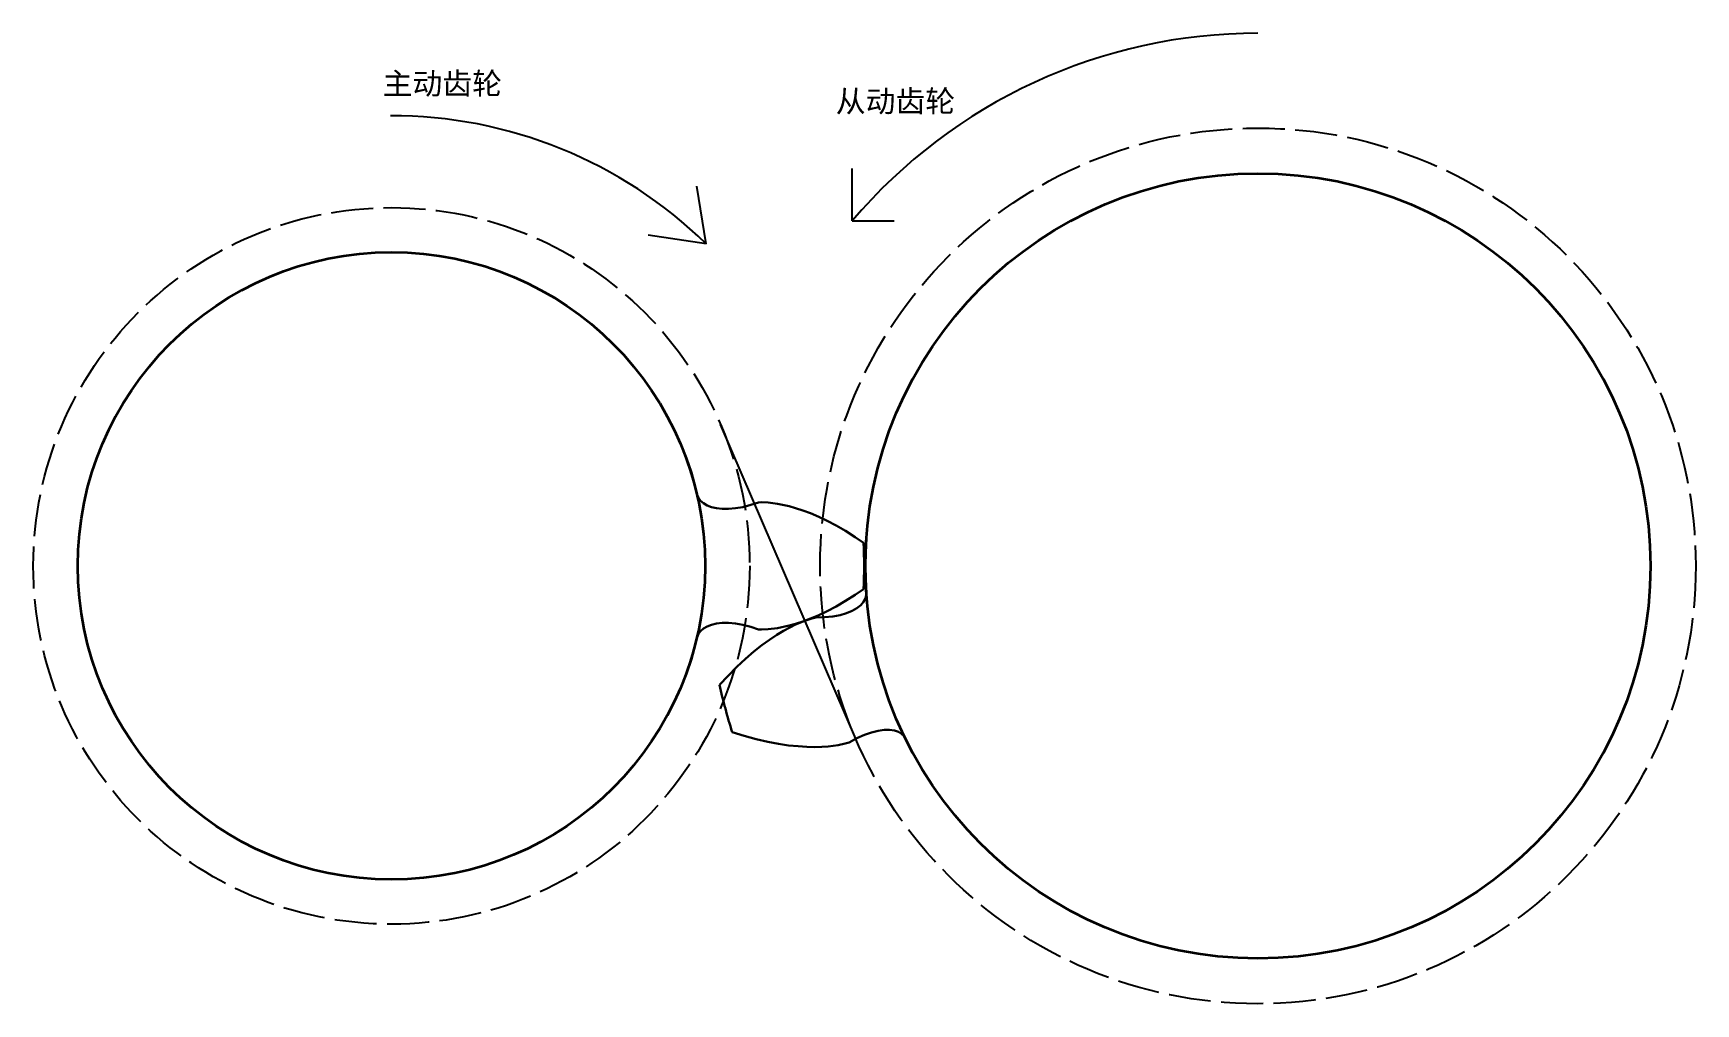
# Model space of a CAD drawing. Header units: millimetres. Extents: x 13 to 203, y 11 to 122.
import ezdxf

# ---------------------------------------------------------------- set-up
doc = ezdxf.new("R2010")
doc.units = ezdxf.units.MM
doc.header["$LTSCALE"] = 0.4
doc.linetypes.add('ACAD_ISO02W100', pattern=[15, 12, -3])
for name, color, linetype in [('layer0', 7, 'Continuous'), ('layer1', 7, 'Continuous'), ('layer2', 7, 'Continuous'), ('layer3', 7, 'Continuous')]:
    doc.layers.add(name, color=color, linetype=linetype)
doc.styles.get("Standard").update_dxf_attribs({"font": 'arial.ttf'})

msp = doc.modelspace()

# ---------------------------------------------------------------- linework, layer by layer
for p, q in [((106.65, 100.96), (106.65, 106.91)), ((89.94, 98.32), (88.89, 104.91)), ((106.65, 100.96), (111.45, 100.96)), ((89.94, 98.32), (83.34, 99.3))]:
    msp.add_line(p, q)
at = {"color": 3}
msp.add_line((107.05, 41.76), (91.6, 77.68), dxfattribs=at)
at = {"color": 3, "linetype": 'ACAD_ISO02W100'}
for centre, radius in [((153, 61.52), 50.02), ((54, 61.52), 40.93)]:
    msp.add_circle(centre, radius, dxfattribs=at)
at = {"lineweight": 35}
for centre, radius in [((153, 61.52), 44.85), ((54, 61.52), 35.84)]:
    msp.add_circle(centre, radius, dxfattribs=at)
for centre, radius, start, end in [((153, 61.52), 60.86, 90, 139.6068), ((54, 61.52), 51.44, 45.6793, 90.1341)]:
    msp.add_arc(centre, radius, start, end)
at = {"layer": 'layer0', "lineweight": 30}
for p, q in [((108.18, 63.04), (108.26, 64.68)), ((108.15, 61.52), (108.18, 63.04)), ((108.18, 59.99), (108.15, 61.52)), ((108.26, 58.36), (108.18, 59.99)), ((107.18, 56.7), (107.62, 57.04)), ((107.62, 57.04), (107.94, 57.4)), ((107.94, 57.4), (108.15, 57.78)), ((108.15, 57.78), (108.25, 58.16)), ((108.25, 58.16), (108.26, 58.36)), ((100.15, 54.81), (101.24, 55.26)), ((101.24, 55.26), (102.03, 55.52)), ((102.03, 55.52), (102.47, 55.62)), ((102.47, 55.62), (103.46, 55.65)), ((103.46, 55.65), (104.41, 55.74)), ((104.41, 55.74), (105.25, 55.9)), ((105.25, 55.9), (106, 56.12)), ((106, 56.12), (106.65, 56.39)), ((106.65, 56.39), (107.18, 56.7)), ((97.19, 53.09), (98.02, 53.64)), ((98.02, 53.64), (98.79, 54.1)), ((98.79, 54.1), (99.5, 54.49)), ((99.5, 54.49), (100.15, 54.81)), ((94.44, 50.92), (95.4, 51.74)), ((95.4, 51.74), (96.31, 52.46)), ((96.31, 52.46), (97.19, 53.09)), ((92.45, 48.98), (93.45, 50)), ((93.45, 50), (94.44, 50.92)), ((91.48, 47.92), (92.45, 48.98)), ((94.29, 42.09), (92.93, 42.53)), ((95.68, 41.71), (94.29, 42.09)), ((107.17, 41.83), (106.29, 41.36)), ((108.03, 42.22), (107.17, 41.83)), ((108.84, 42.5), (108.03, 42.22)), ((109.6, 42.69), (108.84, 42.5)), ((110.29, 42.78), (109.6, 42.69)), ((110.91, 42.78), (110.29, 42.78)), ((111.46, 42.7), (110.91, 42.78)), ((111.92, 42.55), (111.46, 42.7)), ((112.29, 42.33), (111.92, 42.55)), ((112.57, 42.05), (112.29, 42.33)), ((112.67, 41.88), (112.57, 42.05)), ((113.42, 40.43), (112.67, 41.88)), ((96.99, 41.41), (95.68, 41.71)), ((98.23, 41.18), (96.99, 41.41)), ((99.38, 41.01), (98.23, 41.18)), ((100.46, 40.91), (99.38, 41.01)), ((101.44, 40.85), (100.46, 40.91)), ((102.35, 40.83), (101.44, 40.85)), ((103.16, 40.85), (102.35, 40.83)), ((103.88, 40.9), (103.16, 40.85)), ((105.05, 41.05), (103.88, 40.9)), ((105.85, 41.22), (105.05, 41.05)), ((106.29, 41.36), (105.85, 41.22)), ((114.16, 39.09), (113.42, 40.43)), ((114.94, 37.78), (114.16, 39.09))]:
    msp.add_line(p, q, dxfattribs=at)
msp.add_arc((153, 61.52), 63, 192.4603, 197.5397, dxfattribs=at)
at = {"layer": 'layer1', "lineweight": 30}
for p, q in [((87.43, 74.45), (88.1, 72.59)), ((88.1, 72.59), (88.65, 70.7)), ((88.65, 70.7), (88.92, 69.64)), ((88.92, 69.64), (89.07, 69.29)), ((89.07, 69.29), (89.32, 68.96)), ((89.32, 68.96), (89.65, 68.67)), ((89.65, 68.67), (90.07, 68.43)), ((90.07, 68.43), (90.57, 68.24)), ((94.15, 68.25), (95.05, 68.48)), ((95.05, 68.48), (95.92, 68.78)), ((95.92, 68.78), (96.29, 68.79)), ((96.29, 68.79), (97.05, 68.75)), ((97.05, 68.75), (98.1, 68.62)), ((98.1, 68.62), (99.42, 68.33)), ((90.57, 68.24), (91.15, 68.1)), ((91.15, 68.1), (91.8, 68.03)), ((91.8, 68.03), (92.52, 68.03)), ((92.52, 68.03), (93.3, 68.1)), ((93.3, 68.1), (94.15, 68.25)), ((99.42, 68.33), (100.18, 68.12)), ((100.18, 68.12), (101, 67.85)), ((101, 67.85), (101.88, 67.53)), ((101.88, 67.53), (102.81, 67.13)), ((102.81, 67.13), (103.79, 66.67)), ((103.79, 66.67), (104.82, 66.13)), ((104.82, 66.13), (105.89, 65.51)), ((105.89, 65.51), (106.99, 64.81)), ((106.99, 64.81), (107.93, 64.16)), ((105.89, 57.52), (104.82, 56.9)), ((106.99, 58.22), (105.89, 57.52)), ((107.93, 58.87), (106.99, 58.22)), ((101, 55.18), (100.18, 54.91)), ((101.88, 55.51), (101, 55.18)), ((102.81, 55.9), (101.88, 55.51)), ((103.79, 56.36), (102.81, 55.9)), ((104.82, 56.9), (103.79, 56.36)), ((88.92, 53.39), (88.65, 52.33)), ((89.07, 53.75), (88.92, 53.39)), ((89.32, 54.07), (89.07, 53.75)), ((89.65, 54.36), (89.32, 54.07)), ((90.07, 54.6), (89.65, 54.36)), ((90.57, 54.79), (90.07, 54.6)), ((91.15, 54.93), (90.57, 54.79)), ((91.8, 55), (91.15, 54.93)), ((92.52, 55.01), (91.8, 55)), ((93.3, 54.94), (92.52, 55.01)), ((94.15, 54.78), (93.3, 54.94)), ((95.05, 54.55), (94.15, 54.78)), ((95.92, 54.25), (95.05, 54.55)), ((96.29, 54.24), (95.92, 54.25)), ((97.05, 54.28), (96.29, 54.24)), ((98.1, 54.41), (97.05, 54.28)), ((99.42, 54.7), (98.1, 54.41)), ((100.18, 54.91), (99.42, 54.7)), ((88.65, 52.33), (88.1, 50.44)), ((88.1, 50.44), (87.43, 48.58)), ((87.43, 48.58), (87.03, 47.56))]:
    msp.add_line(p, q, dxfattribs=at)
msp.add_arc((54, 61.52), 54, 357.1954, 2.8046, dxfattribs=at)
at = {"layer": 'layer2', "lineweight": 30}
for p, q in [((108.18, 63.04), (108.26, 64.68)), ((108.15, 61.52), (108.18, 63.04)), ((108.18, 59.99), (108.15, 61.52)), ((108.26, 58.36), (108.18, 59.99)), ((107.18, 56.7), (107.62, 57.04)), ((107.62, 57.04), (107.94, 57.4)), ((107.94, 57.4), (108.15, 57.78)), ((108.15, 57.78), (108.25, 58.16)), ((108.25, 58.16), (108.26, 58.36)), ((100.15, 54.81), (101.24, 55.26)), ((101.24, 55.26), (102.03, 55.52)), ((102.03, 55.52), (102.47, 55.62)), ((102.47, 55.62), (103.46, 55.65)), ((103.46, 55.65), (104.41, 55.74)), ((104.41, 55.74), (105.25, 55.9)), ((105.25, 55.9), (106, 56.12)), ((106, 56.12), (106.65, 56.39)), ((106.65, 56.39), (107.18, 56.7)), ((97.19, 53.09), (98.02, 53.64)), ((98.02, 53.64), (98.79, 54.1)), ((98.79, 54.1), (99.5, 54.49)), ((99.5, 54.49), (100.15, 54.81)), ((94.44, 50.92), (95.4, 51.74)), ((95.4, 51.74), (96.31, 52.46)), ((96.31, 52.46), (97.19, 53.09)), ((92.45, 48.98), (93.45, 50)), ((93.45, 50), (94.44, 50.92)), ((91.48, 47.92), (92.45, 48.98)), ((94.29, 42.09), (92.93, 42.53)), ((95.68, 41.71), (94.29, 42.09)), ((107.17, 41.83), (106.29, 41.36)), ((108.03, 42.22), (107.17, 41.83)), ((108.84, 42.5), (108.03, 42.22)), ((109.6, 42.69), (108.84, 42.5)), ((110.29, 42.78), (109.6, 42.69)), ((110.91, 42.78), (110.29, 42.78)), ((111.46, 42.7), (110.91, 42.78)), ((111.92, 42.55), (111.46, 42.7)), ((112.29, 42.33), (111.92, 42.55)), ((112.57, 42.05), (112.29, 42.33)), ((112.67, 41.88), (112.57, 42.05)), ((113.42, 40.43), (112.67, 41.88)), ((96.99, 41.41), (95.68, 41.71)), ((98.23, 41.18), (96.99, 41.41)), ((99.38, 41.01), (98.23, 41.18)), ((100.46, 40.91), (99.38, 41.01)), ((101.44, 40.85), (100.46, 40.91)), ((102.35, 40.83), (101.44, 40.85)), ((103.16, 40.85), (102.35, 40.83)), ((103.88, 40.9), (103.16, 40.85)), ((105.05, 41.05), (103.88, 40.9)), ((105.85, 41.22), (105.05, 41.05)), ((106.29, 41.36), (105.85, 41.22)), ((114.16, 39.09), (113.42, 40.43)), ((114.94, 37.78), (114.16, 39.09))]:
    msp.add_line(p, q, dxfattribs=at)
msp.add_arc((153, 61.52), 63, 192.4603, 197.5397, dxfattribs=at)
at = {"layer": 'layer3', "lineweight": 30}
for p, q in [((87.43, 74.45), (88.1, 72.59)), ((88.1, 72.59), (88.65, 70.7)), ((88.65, 70.7), (88.92, 69.64)), ((88.92, 69.64), (89.07, 69.29)), ((89.07, 69.29), (89.32, 68.96)), ((89.32, 68.96), (89.65, 68.67)), ((89.65, 68.67), (90.07, 68.43)), ((90.07, 68.43), (90.57, 68.24)), ((94.15, 68.25), (95.05, 68.48)), ((95.05, 68.48), (95.92, 68.78)), ((95.92, 68.78), (96.29, 68.79)), ((96.29, 68.79), (97.05, 68.75)), ((97.05, 68.75), (98.1, 68.62)), ((98.1, 68.62), (99.42, 68.33)), ((90.57, 68.24), (91.15, 68.1)), ((91.15, 68.1), (91.8, 68.03)), ((91.8, 68.03), (92.52, 68.03)), ((92.52, 68.03), (93.3, 68.1)), ((93.3, 68.1), (94.15, 68.25)), ((99.42, 68.33), (100.18, 68.12)), ((100.18, 68.12), (101, 67.85)), ((101, 67.85), (101.88, 67.53)), ((101.88, 67.53), (102.81, 67.13)), ((102.81, 67.13), (103.79, 66.67)), ((103.79, 66.67), (104.82, 66.13)), ((104.82, 66.13), (105.89, 65.51)), ((105.89, 65.51), (106.99, 64.81)), ((106.99, 64.81), (107.93, 64.16)), ((105.89, 57.52), (104.82, 56.9)), ((106.99, 58.22), (105.89, 57.52)), ((107.93, 58.87), (106.99, 58.22)), ((101, 55.18), (100.18, 54.91)), ((101.88, 55.51), (101, 55.18)), ((102.81, 55.9), (101.88, 55.51)), ((103.79, 56.36), (102.81, 55.9)), ((104.82, 56.9), (103.79, 56.36)), ((88.92, 53.39), (88.65, 52.33)), ((89.07, 53.75), (88.92, 53.39)), ((89.32, 54.07), (89.07, 53.75)), ((89.65, 54.36), (89.32, 54.07)), ((90.07, 54.6), (89.65, 54.36)), ((90.57, 54.79), (90.07, 54.6)), ((91.15, 54.93), (90.57, 54.79)), ((91.8, 55), (91.15, 54.93)), ((92.52, 55.01), (91.8, 55)), ((93.3, 54.94), (92.52, 55.01)), ((94.15, 54.78), (93.3, 54.94)), ((95.05, 54.55), (94.15, 54.78)), ((95.92, 54.25), (95.05, 54.55)), ((96.29, 54.24), (95.92, 54.25)), ((97.05, 54.28), (96.29, 54.24)), ((98.1, 54.41), (97.05, 54.28)), ((99.42, 54.7), (98.1, 54.41)), ((100.18, 54.91), (99.42, 54.7)), ((88.65, 52.33), (88.1, 50.44)), ((88.1, 50.44), (87.43, 48.58)), ((87.43, 48.58), (87.03, 47.56))]:
    msp.add_line(p, q, dxfattribs=at)
msp.add_arc((54, 61.52), 54, 357.1954, 2.8046, dxfattribs=at)

# ---------------------------------------------------------------- texts
at = {"char_height": 2.5, "attachment_point": 1}
for s, insert in [('{\\fSimSun|b0|i0|c134|p2;主动齿轮}', (52.99, 117.88)), ('{\\fSimSun|b0|i0|c134|p2;从动齿轮}', (104.76, 115.86))]:
    msp.add_mtext_dynamic_manual_height_columns(s, width=24.1635, gutter_width=12.5, heights=[0], dxfattribs=dict(at, insert=insert))

doc.saveas('drawing.dxf')
